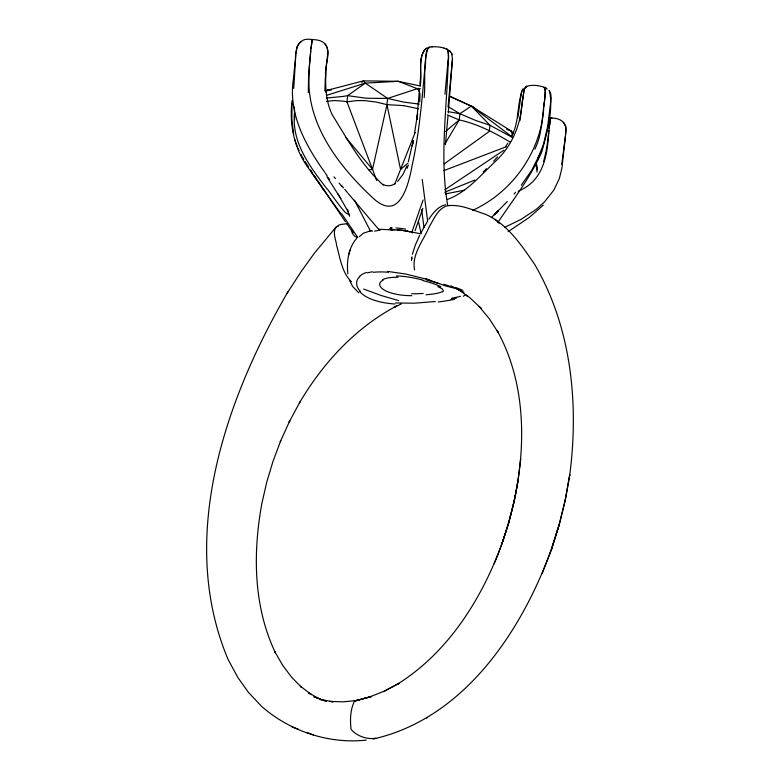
<?xml version="1.0" encoding="UTF-8"?>
<svg xmlns="http://www.w3.org/2000/svg" width="780" height="780" viewBox="0 0 780 780"><rect width="100%" height="100%" fill="white"/><g stroke="black" fill="none" stroke-linecap="round" stroke-linejoin="round"><path stroke-width="1.17" d="M420.186 85.907C422.614 74.139 416.773 57.574 426.26 48.37M294.43 107.104L294.587 119.613M291.964 103.74L291.915 119.944L293.66 134.209M419.747 102.053L420.03 93.619M424.174 97.588C425.675 81.51 422.916 64.331 427.742 48.779A19.188 4.417 29 0 1 428.776 47.317L429.166 47.219M292.081 100.591C288.931 125.629 294.752 151.125 310.606 170.995C320.278 185.377 330.437 199.407 340.714 213.349M537.05 172.068L536.737 167.885M375.931 738.153C367.614 739.879 356.382 736.086 351.068 729.28C349.937 720.086 350.259 709.39 354.549 701.093L370.159 696.745L384.54 691.051L398.843 683.397L397.849 683.933C448.373 652.119 481.669 599.05 501.881 543.952L508.745 522.639L514.098 501.501C526.266 444.873 525.798 382.356 497.113 330.554L498.303 332.719L489.313 318.757L479.056 306.345L481.202 308.422L469.96 297.814L457.645 288.98L463.905 292.617L451.142 285.909M419.767 84.016C422.087 72.92 418.099 59.153 424.827 49.403M419.416 90.119L416.871 119.555L417.612 113.851L414.57 132.902M445.39 144.69L447.973 116.201M449.416 50.612L451.727 53.645L452.478 58.763L448.285 112.973M545.152 95.199L545.269 91.465A8.375 4.67 -73.8 0 0 544.225 87.653L544.108 87.545A8.736 4.856 -74 0 1 545.269 90.86L544.42 102.804M448.09 60.206C449.992 57.857 446.15 44.918 448.412 52.748C447.788 103.467 439.013 154.742 447.681 205.111M452.478 58.763L448.1 107.094M444.97 94.331L448.003 61.211M545.103 95.726L541.466 126.477L539.35 137.085A77.356 75.504 35.2 0 1 536.728 144.953L534.953 149.204M311.025 48.272L308.617 75.329L308.315 92.576M310.459 53.527L309.699 61.698A236.925 227.614 30.9 0 0 309.046 75.26C306.296 123.63 338.227 165.457 371.699 196.833C398.102 222.895 407.901 188.584 412.123 165.526C419.279 133.507 421.873 100.776 424.876 68.182C426.416 61.786 424.427 54.005 428.181 48.233C429.107 47.024 430.677 46.956 432.061 46.82M327.181 57.759C328.273 52.523 328.409 46.02 323.642 42.656A18.817 10.15 -12.6 0 0 314.662 39.702L310.206 39.322A18.817 9.233 27.3 0 0 302.094 40.833C294.235 45.542 296.244 56.833 294.811 64.486A236.925 64.301 -88.1 0 0 293.572 78.156C287.713 112.856 305.243 145.09 324.792 172.312M295.786 55.078L293.738 88.433M310.596 52.299L310.723 51.109M327.054 58.987C325.221 77.542 323.915 97.285 332.144 114.611C347.324 139.142 361.637 165.74 383.321 185.084M519.928 120.724L524.024 90.129A8.395 6.63 76.5 0 1 526.471 86.551L529.318 85.654A18.857 11.788 11.1 0 1 541.486 86.473M565.607 134.93L565.88 127.169L563.706 122.704L565.607 125.931L565.997 130.494L562 167.729L559.318 178.669L553.81 190.144L544.615 201.786L536.377 209.255L520.884 219.463L504.592 227.389M295.912 53.878L297.141 46.634L299.861 42.578M369.096 170.011L372.518 169.367L386.958 104.647L387.621 98.436L365.293 83.119L363.363 80.886L327.493 90.207L325.357 91.367M445.019 143.764L459.225 119.915L459.888 113.714L471.305 106.07L511.153 130.991L512.752 132.717M548.896 130.669C547.443 154.918 543.982 180.619 518.232 191.168M549.208 127.745L550.573 118.034L552.962 118.072A18.817 10.15 -12.6 0 1 561.951 121.027L562.546 121.553M565.481 136.12L561.736 164.385M310.966 48.818L312.273 39.663M311.084 47.736L312.156 40.092M522.346 101.361L524.179 89.534M520.504 460.346L520.66 459.049L518.086 480.236L513.893 502.408L508.541 523.351L501.881 543.952M543.64 109.249C540.442 152.607 512.08 192.387 472.622 210.356M517.813 117.692L521.547 91.504M411.811 258.034L411.46 260.383L411.976 256.854M288.249 291.476L287.06 293.319C224.971 400.706 177.226 538.356 228.033 659.334L237.705 677.274L248.352 692.269L261.398 706.183C289.594 731.104 328.633 744.237 366.161 740.103M569.585 475.781L569.77 474.669C578.984 403.621 571.438 327.551 534.856 264.742C521.8 245.564 507.439 223.762 485.316 214.227C472.797 210.259 459.869 203.531 446.433 205.988C437.444 209.342 433.836 219.316 429.195 226.863C423.491 240.572 411.382 254.436 414.599 269.929M565.383 499.522L569.77 474.669L565.178 500.438L559.104 525.057L551.441 549.383L559.309 524.345L565.383 499.522L565.178 500.438M413.069 141.492L412.269 145.88L413.254 140.653L408.301 161.821M518.086 480.236C513.484 508.901 505.411 536.962 494.159 563.725M356.684 238.378C348.358 247.884 346.476 261.563 347.88 273.751M550.466 118.423L547.072 145.382A195.624 185.669 43.9 0 1 546.107 151.174L543.66 161.431M412.357 254.309L415.321 245.105L419.659 235.306M348.767 254.69L350.035 250.136M559.104 525.057L559.309 524.345L551.441 549.383M423.091 200.002L411.781 232.518M359.297 236.73L363.382 233.21L370.334 230.88L354.481 200.128M422.819 208.367L415.077 230.704M407.101 168.314L408.33 165.067M542.246 573.163L551.626 548.876C521.635 631.41 464.061 718.526 373.142 739.05M539.965 153.962L537.625 159.188L543.611 143.871L547.726 126.126L551.167 98.026L550.777 93.883L548.944 90.305M511.553 136.12C519.773 121.514 516.487 103.369 523.146 88.676M394.787 184.031L415.233 132.405M406.848 166.062L402.928 174.525L397.644 181.447M539.74 154.45L531.638 170.362L521.274 185.24M521.888 90.811L522.649 89.359M420.82 233.005L427.343 221.53M300.056 401.749L289.165 422.038L289.741 420.878L280.264 441.763L280.712 440.768L273.029 461.243L266.75 482.108L261.924 503.168C252.798 552.806 253.295 606.392 275.379 652.714L274.892 651.758L282.643 665.272L291.544 677.167L301.529 687.336L300.466 686.273L311.395 694.561L308.422 692.825L320.19 699.182L313.843 696.803L326.372 701.21L319.839 699.358L333.031 701.785L329.55 701.425L343.278 701.834L358.995 700.264M537.147 169.767L537.381 167.378L536.26 163.459M299.344 403.075C322.813 363.188 355.417 327.697 396.669 305.926L393.919 307.418L401.173 304.005M505.537 146.737L507.809 143.189M287.06 293.319L301.002 271.81L314.281 253.334L336.053 227.068L338.413 226.141M301.148 41.73L299.988 42.481M428.825 219.239C432.939 213.047 438.048 206.407 445.721 204.701M497.825 222.524C513.25 199.543 530.546 177.392 541.768 151.934C546.995 133.117 553.449 110.272 549.559 91.036M427.742 48.779L429.673 47.171M465.943 294.596L463.271 296.254M514.03 194.123L515.531 192.319M493.672 161.148L497.552 156.839M361.774 82.573L363.363 80.886L398.229 81.305L420.254 85.995M507.322 201.542L491.419 217.561M483.161 172.019L486.476 168.675M494.656 214.422L498.625 210.454L493.877 215.212M543.289 205.12L529.327 217.405L508.111 231.66M359.794 276.685C354.832 280.42 356.158 287.878 360.575 291.466M336.053 227.068C332.163 232.547 336.131 239.938 336.716 245.885C340.226 258.238 341.815 272.405 351.468 281.765M325.777 91.826L327.493 90.207L331.139 90.09M325.699 91.738L327.493 90.207M407.891 163.264L400.559 169.455L386.958 104.647L376.526 102.131L366.259 100.766A65.627 53.303 15.2 0 0 355.865 100.718L346.964 101.848A59.338 40.648 36.4 0 0 342.673 101.098L334.357 100.552L326.401 101.39M445.477 131.528L459.225 119.915C477.575 123.922 494.588 132.766 510.549 142.311M444.181 163.917L489.294 131.45L489.957 125.249L471.305 106.07L449.426 96.145M419.942 89.729L398.229 81.305L365.293 83.119L347.627 95.647A60.197 16.253 -15.6 0 1 343.171 96.408L326.332 98.056M444.746 189.803L503.88 150.218M425.597 48.828L426.855 48.038M395.411 183.32C391.531 186.371 386.529 186.439 382.853 184.333M526.773 86.375L526.802 86.356A8.736 6.903 76.3 0 0 524.14 89.505M426.601 718L427.596 717.463M383.458 691.645L398.843 683.397M526.87 86.21L526.802 86.239A18.857 3.11 30.5 0 0 526.451 86.951M444.688 192.231L474.913 180.034M337.935 225.576L340.636 224.503L347.09 223.684M466.84 296.059L467.688 295.727M443.869 170.615L506.113 146.776M376.75 180.56L346.964 101.848L347.627 95.647L366.093 98.231L387.621 98.436L417.885 88.501L420.215 88.53M326.527 95.365L365.293 83.119M447.34 199.475C467.132 192.231 481.104 174.603 496.216 160.641C510.919 146.669 519.665 127.559 521.537 107.465A207.431 177.674 70.4 0 0 522.278 101.341M445.214 193.976L464.178 190.232M435.279 301.509L414.375 303.206L395.596 302.981M386.958 104.647L403.709 105.632M551.518 118.004L551.977 118.014M378.68 229.271L402.061 230.266L420.664 233.737M392.262 229.388L394.69 229.554M419.289 104.081L404.079 102.17L387.621 98.436M387.787 271.44L405.541 273.985L429.029 279.835M397.166 229.768L407.443 231.143M548.73 117.712L550.582 118.014M541.505 86.424L544.986 87.438M403.709 105.632L418.519 108.752M512.216 137.348L489.957 125.249L475.517 120.393L459.888 113.714L448.042 111.618M549.149 117.77L549.715 117.848M458.815 289.312L444.902 285.724L425.431 278.596M398.687 300.583L381.401 295.581L363.665 289.068M444.151 48.077L447.242 49.676L446.472 48.925M446.794 49.003L447.349 49.237A19.188 4.602 -16.8 0 1 448.12 50.944M447.232 114.904L459.225 119.915M506.659 129.334L511.153 130.991L513.152 133.975M291.925 726.814L298.272 729.193M307.193 732.586L313.531 734.965M378.651 229.339L347.997 193.274M449.602 96.262L473.928 107.347L474.981 109.531M448.617 106.948L459.888 113.714M471.305 106.07L512.606 137.251M562.897 121.924L563.735 122.733L563.277 122.294M324.792 43.777C331.9 51.987 324.548 64.925 325.601 74.734A235.687 138.781 85.1 0 0 325.26 79.804L324.909 90.928M495.173 219.278L499.122 223.314M358.751 292.783L352.716 286.562L349.664 280.751M357.24 237.354L356.353 236.535M449.095 50.349L450.781 52.026M345.979 137.66L372.518 169.367M344.799 189.413L347.353 192.494M341.65 185.601L343.531 187.882M339.115 183.085L342.118 186.732M334.006 176.826L335.449 178.601M321.399 186.654L324.577 191.129M357.698 237.383L341.669 213.72M319.235 183.563L310.606 170.995M346.32 223.051L353.028 232.732M345.384 221.695L317.431 180.258M325.397 173.228L327.229 175.948M328.448 177.762L329.677 179.576M310.498 169.855L312.4 172.702M314.291 175.539L316.173 178.376M326.908 176.728L340.802 198.637M352.882 232.508L352.735 232.294A13.553 6.815 23.4 0 1 351.614 229.759M305.029 161.392L308.597 166.998M337.906 193.81L348.25 211.868M302.63 157.316L303.829 159.354M301.041 154.43L302.026 156.302M535.49 164.297L536.737 167.885M298.038 148.297L299.042 150.511M417.885 88.501L419.669 92.722M296.312 143.969L297.531 147.186M511.153 130.991L512.528 134.979M347.529 209.264C352.726 227.097 327.356 187.639 326.859 188.74C309.991 166.754 291.291 142.37 294.587 112.895M451.561 53.284L452.029 54.688M294.957 139.678L295.912 142.896M348.826 213.408L349.586 216.138L349.099 214.354M421.132 233.707L418.49 221.588M427.654 221.052L422.233 179.439M423.979 227.38L421.658 209.703M544.148 102.726A276.178 221.929 75.5 0 1 543.367 109.161M544.889 87.487A18.857 5.606 -19.2 0 1 547.053 89.271M432.091 46.878A19.188 11.476 6.3 0 1 444.122 48.116M390.351 227.594A55.565 19.11 14.3 0 1 392.155 227.682M395.86 227.945A55.565 19.11 14.3 0 1 405.619 229.144M407.608 231.221A18.623 2.954 10.9 0 1 410.163 231.943M412.171 232.674A6.689 1.014 11.1 0 1 412.571 232.83M369.808 230.968A54.181 20.309 15.6 0 1 370.919 230.578M389.766 228.53A54.181 20.309 15.6 0 1 391.57 228.608M374.536 231.104A54.103 19.754 14.2 0 1 380.016 230.285M390.565 229.964A54.103 19.754 14.2 0 1 392.857 230.051M370.363 230.607A3.266 2.116 -11 0 1 371.651 230.724M371.767 230.968A9.204 2.438 5.5 0 1 372.518 231.153M411.762 295.688A31.863 11.505 0.2 0 1 379.655 283.901A31.912 10.345 6.5 0 1 383.263 280.049M382.385 279.825A31.883 10.637 11.8 0 1 398.024 277.31M396.454 275.993A31.912 10.237 11.9 0 1 409.558 277.241A32.419 7.634 10.4 0 1 423.16 280.195M422.702 280.546A31.619 5.119 11 0 1 440.837 286.835M437.746 286.63A32.419 5.333 9.6 0 1 442.435 289.224M442.406 289.302A31.912 5.821 5 0 1 442.591 291.935M441.821 291.798A31.883 5.411 0.6 0 1 426.046 294.762M423.16 293.465A31.902 5.84 0.5 0 1 411.713 293.767M394.914 304.015A53.83 23.39 -4.5 0 1 359.775 291.642M454.145 299.383A53.995 6.523 -3.6 0 1 438.253 301.977M456.251 298.233A53.001 4.826 -4.9 0 1 451.045 299.257M460.298 296.351A53.995 5.109 -4.6 0 1 451.756 298.214M455.92 287.606A54.103 4.495 13.7 0 1 462.891 290.423M443.83 284.252A52.825 2.964 15.6 0 1 451.932 286.923M426.533 279.883A54.103 3.676 15.2 0 1 438.701 283.52M373.454 272.317A53.995 20.261 16.5 0 1 388.459 272.249M367.429 272.883A53.001 21.236 18 0 1 372.684 271.781M359.424 276.529A53.995 21.479 17.7 0 1 366.619 272.405M355.27 236.71A21.109 10.384 24.8 0 1 351.975 232.645M356.743 237.793A28.285 10.442 31.1 0 1 356.304 237.383M355.154 700.703L354.549 701.093L371.602 696.52L355.154 700.703"/></g></svg>
